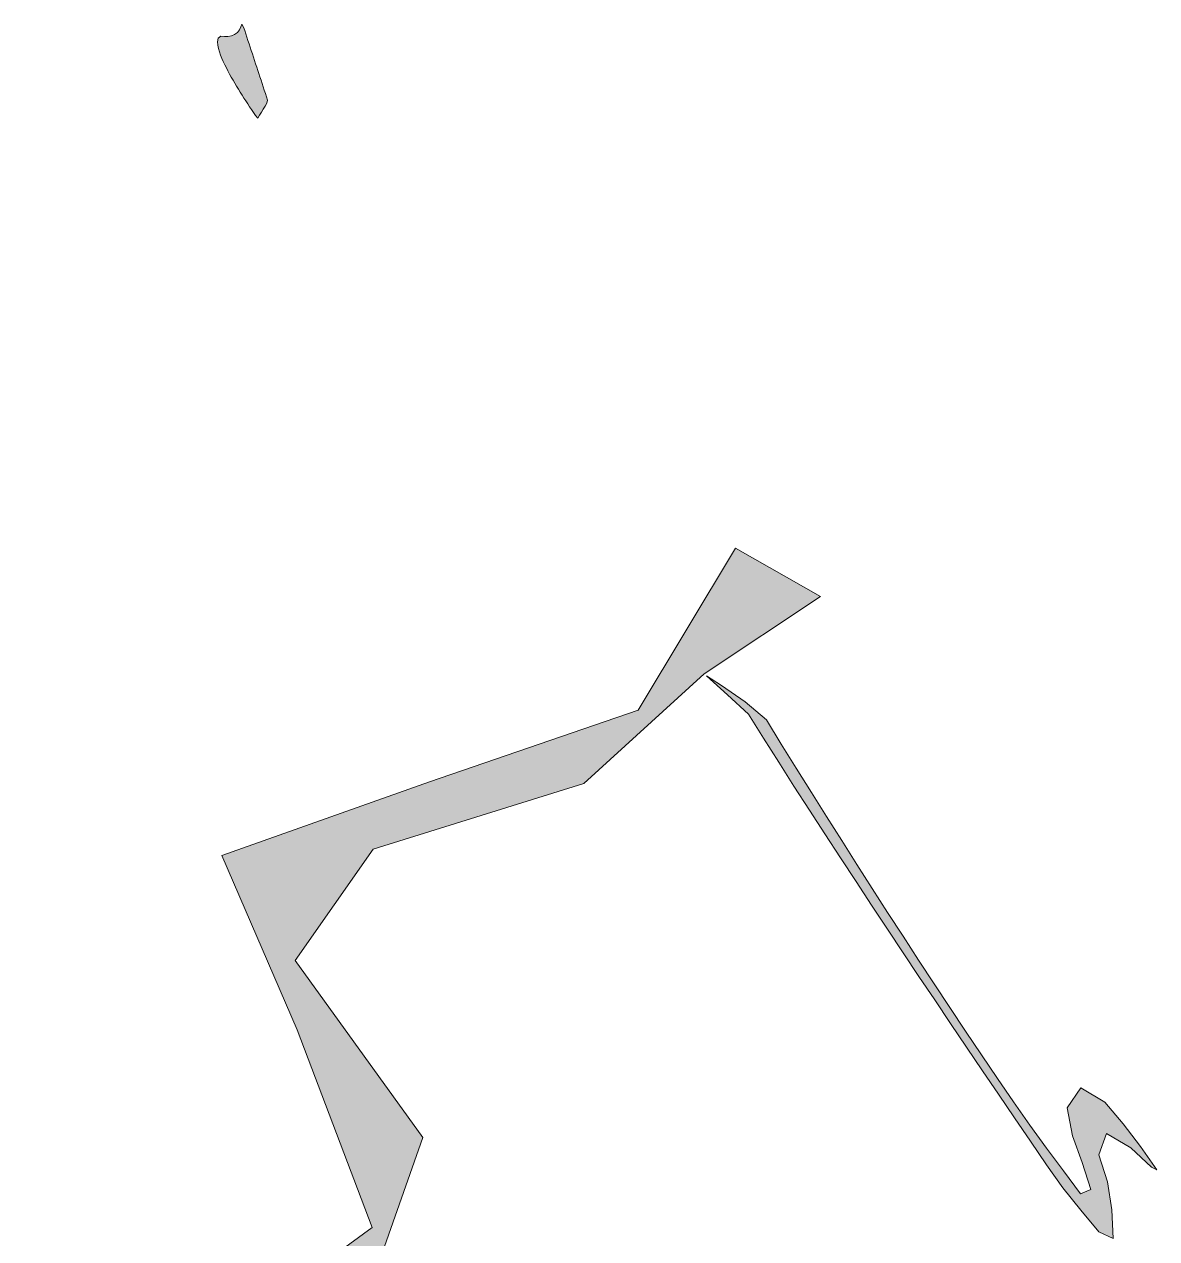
# Model space of a CAD drawing. Extents: x 0 to 1501, y 0 to 1722.
# Drawn here: x 125.64 to 130.74, y 1703.06 to 1708.54 of the extents above; entities that cross this region are included whole.
import ezdxf

# ---------------------------------------------------------------- set-up
doc = ezdxf.new("R2010")
doc.units = 0
doc.layers.get('0').update_dxf_attribs({"lineweight": 0})

msp = doc.modelspace()

# ---------------------------------------------------------------- hatches: boundary and pattern name
at = {"true_color": 0x232323}
h = msp.add_hatch(color=256, dxfattribs=at)
h.dxf.hatch_style = 1
h.paths.add_polyline_path([(126.6895, 1708.1145), (126.6978, 1708.1278), (126.7062, 1708.1412), (126.7145, 1708.1545), (126.7228, 1708.1679), (126.7311, 1708.1812), (126.734, 1708.1952), (126.7291, 1708.2102), (126.7242, 1708.2251), (126.7193, 1708.24), (126.7144, 1708.255), (126.7095, 1708.2699), (126.7046, 1708.2849), (126.6997, 1708.2998), (126.6948, 1708.3148), (126.6899, 1708.3297), (126.685, 1708.3447), (126.6802, 1708.3596), (126.6753, 1708.3746), (126.6704, 1708.3895), (126.6655, 1708.4045), (126.6606, 1708.4194), (126.6557, 1708.4343), (126.6508, 1708.4493), (126.6459, 1708.4642), (126.641, 1708.4792), (126.6361, 1708.4941), (126.6312, 1708.5091), (126.626, 1708.5239), (126.6179, 1708.5374), (126.614, 1708.5266), (126.6081, 1708.5121), (126.5985, 1708.4997), (126.5856, 1708.4907), (126.5709, 1708.4853), (126.5554, 1708.4829), (126.5397, 1708.4826), (126.524, 1708.4834), (126.512, 1708.4743), (126.5087, 1708.459), (126.5099, 1708.4433), (126.513, 1708.4279), (126.5171, 1708.4128), (126.5221, 1708.3979), (126.5278, 1708.3832), (126.5343, 1708.3689), (126.5412, 1708.3547), (126.5483, 1708.3407), (126.5556, 1708.3268), (126.5631, 1708.313), (126.5707, 1708.2992), (126.5785, 1708.2856), (126.5864, 1708.272), (126.5944, 1708.2584), (126.6026, 1708.245), (126.6107, 1708.2315), (126.6191, 1708.2182), (126.6275, 1708.2049), (126.636, 1708.1917), (126.6446, 1708.1785), (126.6533, 1708.1654), (126.6621, 1708.1524), (126.671, 1708.1394), (126.68, 1708.1265), (126.6895, 1708.1145)])
at = {"true_color": 0xffffff}
h = msp.add_hatch(color=256, dxfattribs=at)
h.dxf.hatch_style = 1
h.paths.add_polyline_path([(128.703, 1705.6085), (128.1604, 1705.1144), (127.2101, 1704.8178), (126.858, 1704.3166), (127.4341, 1703.5175), (127.1261, 1702.6424), (126.1987, 1702.3349), (125.2524, 1702.5975), (124.6372, 1703.3594), (124.1748, 1704.0242), (123.2511, 1703.662), (122.3986, 1703.1485), (121.5272, 1702.6681), (120.6149, 1702.27), (119.6878, 1702.1549), (118.9943, 1701.6817), (118.0524, 1701.3594), (117.1041, 1701.0568), (116.1343, 1700.8341), (115.1431, 1700.7826), (114.2379, 1701.1379), (114.2544, 1702.0845), (114.1244, 1702.8712), (113.1306, 1702.8853), (112.1582, 1702.6859), (111.2483, 1702.2858), (110.6509, 1701.5873), (111.4277, 1701.0256), (112.3068, 1700.6222), (112.218, 1699.6984), (111.4488, 1699.104), (110.4959, 1698.82), (109.5239, 1698.605), (108.5486, 1698.4056), (107.5679, 1698.2345), (106.5831, 1698.0896), (105.8398, 1697.9895), (104.8542, 1697.8498), (103.8711, 1697.6929), (102.8916, 1697.5149), (101.9174, 1697.3104), (100.9511, 1697.0714), (100.0342, 1696.71), (100.3465, 1696.0232), (100.4634, 1695.0663), (99.8022, 1694.3401), (98.919, 1693.8903), (97.9478, 1693.6784), (96.9555, 1693.6851), (96.0649, 1694.0959), (95.6747, 1694.9733), (96.1349, 1695.8334), (96.1561, 1696.3542), (95.161, 1696.3709), (94.1665, 1696.3284), (93.175, 1696.24), (92.1897, 1696.0988), (91.4435, 1696.0523), (90.5065, 1695.8113), (89.5217, 1695.6676), (88.5318, 1695.7241), (87.831, 1696.3608), (88.0435, 1697.3212), (88.276, 1698.227), (87.3819, 1698.3878), (87.7794, 1698.6347), (88.5736, 1698.249), (88.317, 1697.3071), (88.0747, 1696.3689), (88.8923, 1695.9085), (89.8851, 1695.9348), (90.866, 1696.1038), (91.8421, 1696.299), (92.8204, 1696.4807), (93.808, 1696.6056), (94.8, 1696.6876), (95.7951, 1696.7033), (96.7763, 1696.5641), (96.6884, 1695.7946), (96.0961, 1695.0101), (96.5833, 1694.2061), (97.5382, 1693.9728), (98.5247, 1694.0969), (99.4539, 1694.4455), (100.1825, 1695.0981), (99.9287, 1695.9774), (99.7198, 1696.7722), (100.5876, 1697.2372), (101.5508, 1697.4879), (102.5231, 1697.7015), (103.4996, 1697.8947), (104.4797, 1698.0691), (105.4633, 1698.2232), (106.4502, 1698.3532), (107.4353, 1698.4971), (108.4171, 1698.6614), (109.3959, 1698.8428), (110.3708, 1699.0445), (111.3346, 1699.2921), (112.0955, 1699.8949), (111.7742, 1700.6603), (110.8353, 1700.9798), (110.4226, 1701.8077), (111.1451, 1702.4638), (112.0571, 1702.8598), (113.0324, 1703.0451), (114.0265, 1703.0274), (114.5642, 1702.3682), (114.2952, 1701.4186), (115.0694, 1700.9513), (116.0593, 1701.0337), (117.0264, 1701.2677), (117.9719, 1701.5792), (118.9119, 1701.9069), (119.8512, 1702.2365), (120.782, 1702.5891), (121.6807, 1703.0161), (122.5351, 1703.5271), (123.4076, 1704.0048), (124.3711, 1704.1377), (124.7677, 1703.2714), (125.4543, 1702.5942), (126.4339, 1702.5469), (127.206, 1703.1127), (126.8671, 1704.0038), (126.5273, 1704.7897), (127.4638, 1705.1213), (128.4051, 1705.4443), (128.8446, 1706.1748), (129.2276, 1705.958), (128.703, 1705.6086)])
at = {"true_color": 0x232323}
h = msp.add_hatch(color=256, dxfattribs=at)
h.dxf.hatch_style = 1
h.paths.add_polyline_path([(128.9025, 1705.427), (128.9704, 1705.3182), (129.0389, 1705.2098), (129.1078, 1705.1018), (129.1772, 1704.994), (129.247, 1704.8864), (129.3171, 1704.779), (129.3874, 1704.6718), (129.458, 1704.5648), (129.5288, 1704.4579), (129.5998, 1704.3512), (129.671, 1704.2445), (129.7424, 1704.138), (129.8139, 1704.0316), (129.8856, 1703.9253), (129.9574, 1703.8191), (130.0294, 1703.713), (130.1015, 1703.607), (130.1738, 1703.5011), (130.2462, 1703.3953), (130.3207, 1703.2911), (130.4009, 1703.191), (130.483, 1703.0925), (130.5465, 1703.0631), (130.5412, 1703.1912), (130.5209, 1703.3177), (130.4825, 1703.4399), (130.5175, 1703.5365), (130.6266, 1703.4713), (130.7204, 1703.384), (130.7433, 1703.3726), (130.6699, 1703.4777), (130.5927, 1703.5801), (130.5087, 1703.6768), (130.4013, 1703.7412), (130.3388, 1703.6511), (130.3642, 1703.5257), (130.4067, 1703.4048), (130.4464, 1703.2829), (130.4001, 1703.2646), (130.3235, 1703.3674), (130.2467, 1703.4701), (130.1716, 1703.574), (130.0978, 1703.6788), (130.0249, 1703.7843), (129.9527, 1703.8903), (129.8812, 1703.9967), (129.8102, 1704.1034), (129.7396, 1704.2104), (129.6694, 1704.3177), (129.5995, 1704.4252), (129.53, 1704.533), (129.4608, 1704.6409), (129.3918, 1704.749), (129.3231, 1704.8572), (129.2546, 1704.9656), (129.1864, 1705.0741), (129.1183, 1705.1828), (129.0506, 1705.2916), (128.9831, 1705.4006), (128.887, 1705.4825), (128.7816, 1705.5554), (128.713, 1705.5992), (128.8081, 1705.5133), (128.9025, 1705.427)])

# ---------------------------------------------------------------- linework, layer by layer
for points in [[(126.6895, 1708.1145), (126.6978, 1708.1278), (126.7062, 1708.1412), (126.7145, 1708.1545), (126.7228, 1708.1679), (126.7311, 1708.1812), (126.734, 1708.1952), (126.7291, 1708.2102), (126.7242, 1708.2251), (126.7193, 1708.24), (126.7144, 1708.255), (126.7095, 1708.2699), (126.7046, 1708.2849), (126.6997, 1708.2998), (126.6948, 1708.3148), (126.6899, 1708.3297), (126.685, 1708.3447), (126.6802, 1708.3596), (126.6753, 1708.3746), (126.6704, 1708.3895), (126.6655, 1708.4045), (126.6606, 1708.4194), (126.6557, 1708.4343), (126.6508, 1708.4493), (126.6459, 1708.4642), (126.641, 1708.4792), (126.6361, 1708.4941), (126.6312, 1708.5091), (126.626, 1708.5239), (126.6179, 1708.5374), (126.614, 1708.5266), (126.6081, 1708.5121), (126.5985, 1708.4997), (126.5856, 1708.4907), (126.5709, 1708.4853), (126.5554, 1708.4829), (126.5397, 1708.4826), (126.524, 1708.4834), (126.512, 1708.4743), (126.5087, 1708.459), (126.5099, 1708.4433), (126.513, 1708.4279), (126.5171, 1708.4128), (126.5221, 1708.3979), (126.5278, 1708.3832), (126.5343, 1708.3689), (126.5412, 1708.3547), (126.5483, 1708.3407), (126.5556, 1708.3268), (126.5631, 1708.313), (126.5707, 1708.2992), (126.5785, 1708.2856), (126.5864, 1708.272), (126.5944, 1708.2584), (126.6026, 1708.245), (126.6107, 1708.2315), (126.6191, 1708.2182), (126.6275, 1708.2049), (126.636, 1708.1917), (126.6446, 1708.1785), (126.6533, 1708.1654), (126.6621, 1708.1524), (126.671, 1708.1394), (126.68, 1708.1265), (126.6895, 1708.1145), (126.6895, 1708.1145)], [(128.9025, 1705.427), (128.9704, 1705.3182), (129.0389, 1705.2098), (129.1078, 1705.1018), (129.1772, 1704.994), (129.247, 1704.8864), (129.3171, 1704.779), (129.3874, 1704.6718), (129.458, 1704.5648), (129.5288, 1704.4579), (129.5998, 1704.3512), (129.671, 1704.2445), (129.7424, 1704.138), (129.8139, 1704.0316), (129.8856, 1703.9253), (129.9574, 1703.8191), (130.0294, 1703.713), (130.1015, 1703.607), (130.1738, 1703.5011), (130.2462, 1703.3953), (130.3207, 1703.2911), (130.4009, 1703.191), (130.483, 1703.0925), (130.5465, 1703.0631), (130.5412, 1703.1912), (130.5209, 1703.3177), (130.4825, 1703.4399), (130.5175, 1703.5365), (130.6266, 1703.4713), (130.7204, 1703.384), (130.7433, 1703.3726), (130.6699, 1703.4777), (130.5927, 1703.5801), (130.5087, 1703.6768), (130.4013, 1703.7412), (130.3388, 1703.6511), (130.3642, 1703.5257), (130.4067, 1703.4048), (130.4464, 1703.2829), (130.4001, 1703.2646), (130.3235, 1703.3674), (130.2467, 1703.4701), (130.1716, 1703.574), (130.0978, 1703.6788), (130.0249, 1703.7843), (129.9527, 1703.8903), (129.8812, 1703.9967), (129.8102, 1704.1034), (129.7396, 1704.2104), (129.6694, 1704.3177), (129.5995, 1704.4252), (129.53, 1704.533), (129.4608, 1704.6409), (129.3918, 1704.749), (129.3231, 1704.8572), (129.2546, 1704.9656), (129.1864, 1705.0741), (129.1183, 1705.1828), (129.0506, 1705.2916), (128.9831, 1705.4006), (128.887, 1705.4825), (128.7816, 1705.5554), (128.713, 1705.5992), (128.8081, 1705.5133), (128.9025, 1705.427), (128.9025, 1705.427)]]:
    msp.add_lwpolyline(points, dxfattribs=at)
at = {"true_color": 0xffffff}
for points in [[(126.4339, 1702.5469), (127.206, 1703.1127), (126.8671, 1704.0038), (126.5273, 1704.7897), (127.4638, 1705.1213), (128.4051, 1705.4443), (128.8446, 1706.1748), (129.2276, 1705.958), (128.703, 1705.6086), (128.703, 1705.6085)], [(128.703, 1705.6085), (128.1604, 1705.1144), (127.2101, 1704.8178), (126.858, 1704.3166), (127.4341, 1703.5175), (127.1261, 1702.6424), (126.1987, 1702.3349), (125.2524, 1702.5975), (124.6372, 1703.3594), (124.1748, 1704.0242), (123.2511, 1703.662), (122.3986, 1703.1485), (121.5272, 1702.6681), (120.6149, 1702.27), (119.6878, 1702.1549), (118.9943, 1701.6817), (118.0524, 1701.3594), (117.1041, 1701.0568), (116.1343, 1700.8341), (115.1431, 1700.7826), (114.2379, 1701.1379), (114.2544, 1702.0845), (114.1244, 1702.8712)]]:
    msp.add_lwpolyline(points, dxfattribs=at)

doc.saveas('drawing.dxf')
